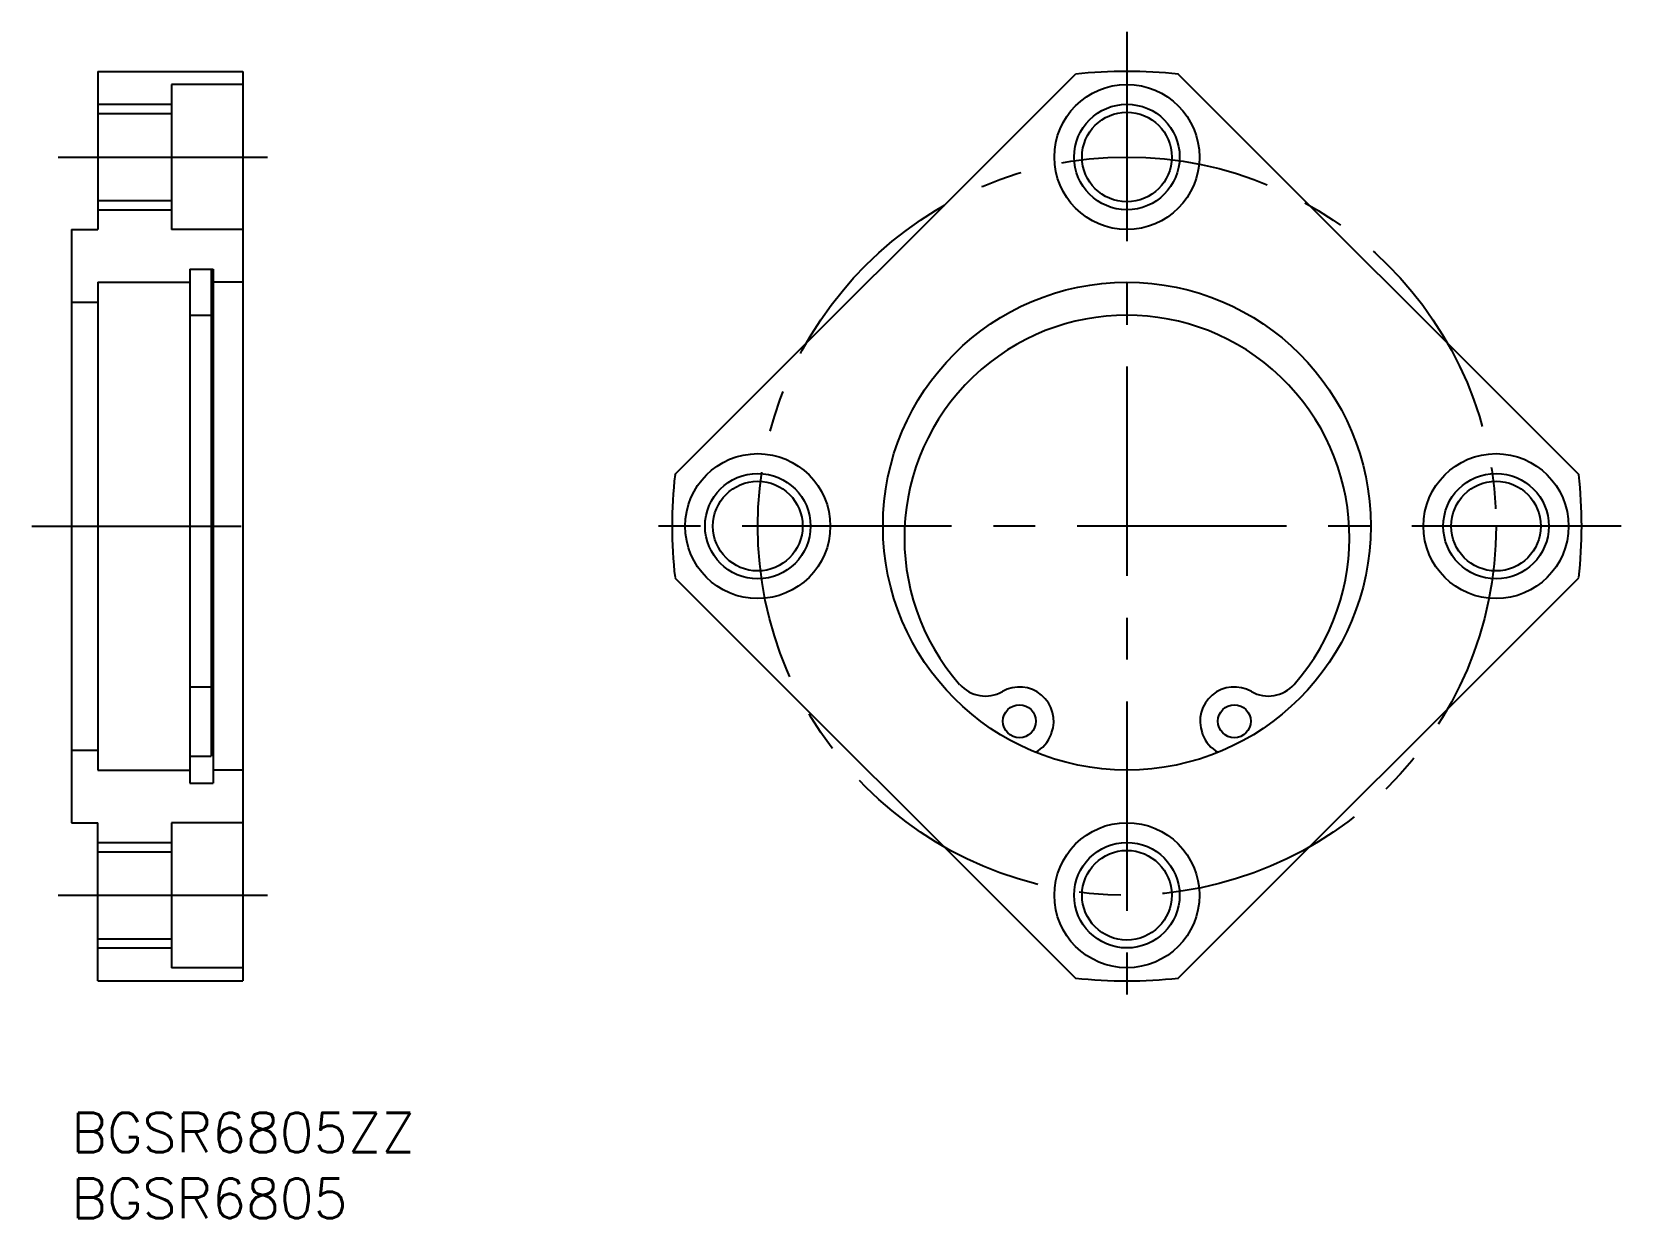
# Model space of a CAD drawing. Extents: x -3 to 118, y -8 to 82.
import ezdxf

# ---------------------------------------------------------------- set-up
doc = ezdxf.new("R2010")
doc.units = 0
doc.header["$LTSCALE"] = 0.5
doc.linetypes.add('CENTER', pattern=[50.8, 31.75, -6.35, 6.35, -6.35])
for name, color, linetype in [('MSM_CENTER', 1, 'CENTER'), ('MSM_CONTINUOUS', 7, 'CONTINUOUS'), ('MSM_NARROW', 5, 'CONTINUOUS'), ('MSM_PART_NUMBER', 7, 'CONTINUOUS')]:
    doc.layers.add(name, color=color, linetype=linetype)
doc.styles.get("Standard").update_dxf_attribs({"font": 'txt.shx', "height": 3, "bigfont": 'bigfont.shx'})

# ---------------------------------------------------------------- blocks, each defined once
blk = doc.blocks.new('*U3')
at = {"layer": 'MSM_PART_NUMBER'}
blk.add_text('BGSR6805ZZ', height=3, dxfattribs=at).set_placement((0, -3))
blk = doc.blocks.new('*U4')
at = {"layer": 'MSM_PART_NUMBER'}
blk.add_text('BGSR6805', height=3, dxfattribs=at).set_placement((0, -8))

msp = doc.modelspace()

# ---------------------------------------------------------------- linework, layer by layer
at = {"layer": 'MSM_CENTER'}
for p, q in [((80.07, 82), (80.07, 7)), ((-1, 72.5), (16, 72.5)), ((-3, 44.5), (16, 44.5)), ((117.57, 44.5), (42.57, 44.5)), ((-1, 16.5), (16, 16.5))]:
    msp.add_line(p, q, dxfattribs=at)
msp.add_circle((80.07, 44.5), 28, dxfattribs=at)
at = {"layer": 'MSM_CONTINUOUS'}
for p, q in [((2, 79), (2, 67)), ((2, 79), (13, 79)), ((13, 79), (13, 10)), ((45.79, 48.41), (76.16, 78.78)), ((83.97, 78.78), (114.35, 48.41)), ((7.6, 78), (7.6, 67)), ((13, 78), (7.6, 78)), ((2, 75.8), (7.6, 75.8)), ((2, 69.2), (7.6, 69.2)), ((0, 67), (2, 67)), ((0, 67), (0, 22)), ((13, 67), (7.6, 67)), ((9, 64), (9, 25)), ((9, 64), (10.75, 64)), ((10.6, 64, -0.5), (10.6, 27.05, -0.5)), ((10.75, 64), (10.75, 25)), ((2, 63), (2, 26)), ((2, 63), (9, 63)), ((13, 63), (10.75, 63)), ((0, 61.5), (2, 61.5)), ((9, 60.5), (10.6, 60.5)), ((45.79, 40.59), (76.16, 10.22)), ((83.97, 10.22), (114.35, 40.59)), ((9, 32.3), (10.6, 32.3)), ((74.32, 28.7), (74.36, 28.81)), ((85.77, 28.81), (85.81, 28.7)), ((0, 27.5), (2, 27.5)), ((9, 27.05), (10.6, 27.05)), ((2, 26), (9, 26)), ((13, 26), (10.75, 26)), ((9, 25), (10.75, 25)), ((0, 22), (2, 22)), ((2, 10), (2, 22)), ((7.6, 22), (7.6, 11)), ((13, 22), (7.6, 22)), ((2, 19.8), (7.6, 19.8)), ((2, 13.2), (7.6, 13.2)), ((13, 11), (7.6, 11)), ((2, 10), (13, 10))]:
    msp.add_line(p, q, dxfattribs=at)
for centre, radius in [((80.07, 72.5), 5.5), ((80.07, 72.5), 3.4), ((80.07, 44.5), 18.5), ((52.07, 44.5), 5.5), ((108.07, 44.5), 5.5), ((52.07, 44.5), 3.4), ((108.07, 44.5), 3.4), ((71.92, 29.7), 1.25), ((88.22, 29.7), 1.25), ((80.07, 16.5), 5.5), ((80.07, 16.5), 3.4)]:
    msp.add_circle(centre, radius, dxfattribs=at)
for centre, radius, start, end in [((80.07, 44.5), 34.5, 83.5, 96.5), ((80.07, 43.62), 16.88, 318.7342, 221.2658), ((80.07, 44.5), 34.5, 173.5, 186.5), ((80.07, 44.5), 34.5, 353.5, 6.5), ((69.34, 34.21), 2.6, 221.2658, 299.7449), ((71.92, 29.7), 2.6, 340.0175, 119.7449), ((88.22, 29.7), 2.6, 60.2551, 199.9825), ((90.8, 34.21), 2.6, 240.2551, 318.7342), ((71.97, 29.55), 2.5, 297.992, 340.0175), ((88.16, 29.55), 2.5, 199.9825, 242.008), ((80.07, 44.5), 34.5, 263.5, 276.5)]:
    msp.add_arc(centre, radius, start, end, dxfattribs=at)
at = {"layer": 'MSM_NARROW'}
for p, q in [((2, 76.5), (7.6, 76.5)), ((2, 68.5), (7.6, 68.5)), ((2, 20.5), (7.6, 20.5)), ((2, 12.5), (7.6, 12.5))]:
    msp.add_line(p, q, dxfattribs=at)
for centre in [(80.07, 72.5), (52.07, 44.5), (108.07, 44.5), (80.07, 16.5)]:
    msp.add_circle(centre, 4, dxfattribs=at)

# ---------------------------------------------------------------- block references
at = {"layer": 'MSM_CONTINUOUS'}
for name in ['*U3', '*U4']:
    msp.add_blockref(name, (0, 0), dxfattribs=at)

doc.saveas('drawing.dxf')
